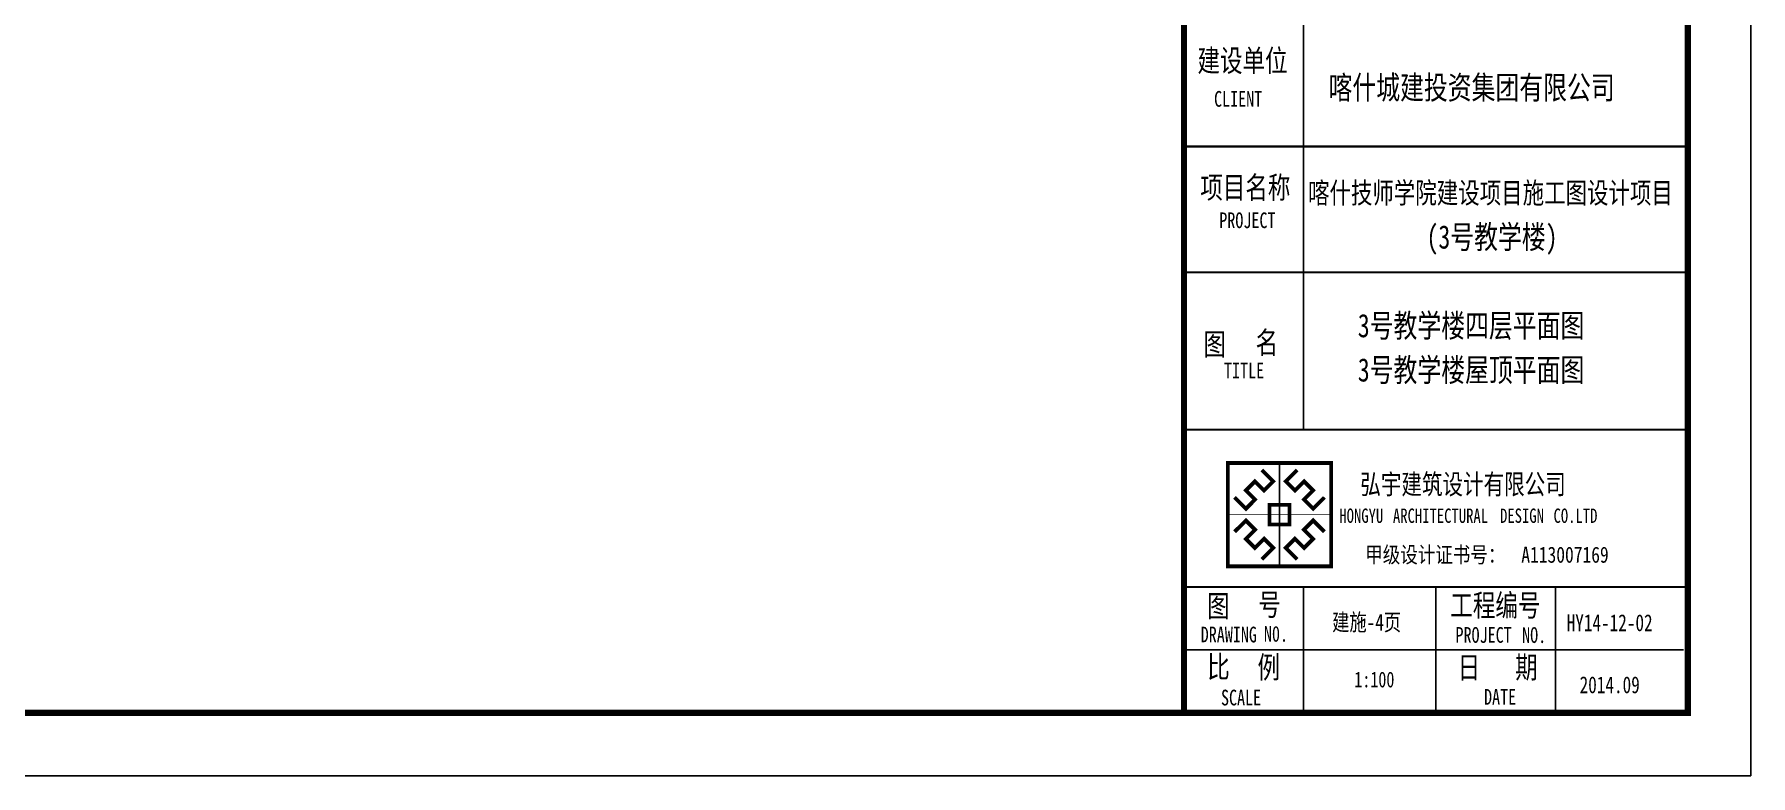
# Model space of a CAD drawing. Extents: x 28773 to 175644, y 7355 to 486294.
# Drawn here: x 127384 to 154644, y 127951 to 139733 of the extents above; entities that cross this region are included whole.
import ezdxf

# ---------------------------------------------------------------- set-up
doc = ezdxf.new("R2010")
doc.units = 0
doc.header["$LTSCALE"] = 1000
doc.header["$MEASUREMENT"] = 0
for name, color, linetype in [('PUB_TITLE', 7, 'Continuous'), ('TK', 126, 'Continuous'), ('TWT_TITLE', 7, 'Continuous')]:
    doc.layers.add(name, color=color, linetype=linetype)
doc.styles.add('-宋体', font='', dxfattribs={"width": 0.8})
doc.styles.add('_TEL_DIM', font='simhei.ttf', dxfattribs={"width": 0.8, "height": 3.5})
doc.styles.get('-宋体').set_extended_font_data('SimSun')

# ---------------------------------------------------------------- blocks, each defined once
blk = doc.blocks.new('logo')
at = {"color": 6}
blk.add_line((1004, 2011), (1004, 0), dxfattribs=at)
at = {"color": 6, "const_width": 74.6}
for points in [[(0, 2011), (2008, 2011), (2008, 0), (0, 0)], [(809, 1198), (1199, 1198), (1199, 813), (809, 813)]]:
    blk.add_lwpolyline(points, close=True, dxfattribs=at)
at = {"color": 6}
blk.add_lwpolyline([(0, 2011), (2008, 2011), (2008, 0), (0, 0)], close=True, dxfattribs=at)
for points, const_width in [([(1004, 2011), (1004, 0)], 15.2), ([(660, 1874), (883, 1654), (704, 1475), (526, 1653), (350, 1477), (528, 1299), (350, 1120), (129, 1340)], 74.6), ([(1348, 1874), (1125, 1654), (1304, 1475), (1482, 1653), (1658, 1477), (1480, 1299), (1659, 1120), (1879, 1340)], 74.6), ([(0, 1006), (2008, 1006)], 15.2), ([(660, 137), (883, 357), (704, 536), (526, 358), (350, 534), (528, 712), (350, 891), (129, 671)], 74.6), ([(1348, 137), (1125, 357), (1304, 536), (1482, 358), (1658, 534), (1480, 712), (1659, 891), (1879, 671)], 74.6)]:
    blk.add_lwpolyline(points, dxfattribs=dict(at, const_width=const_width))

msp = doc.modelspace()

# ---------------------------------------------------------------- linework, layer by layer
for p, q in [((145644, 128951), (145644, 186351)), ((147544, 133451), (147544, 139951)), ((146844, 133451), (153644, 133451)), ((146844, 130951), (153644, 130951)), ((146844, 130951), (153579, 130951)), ((147544, 128951), (147544, 130951)), ((149644, 128951), (149644, 130951)), ((151544, 128951), (151544, 130951)), ((145644, 129951), (153579, 129951)), ((147844, 129951), (148044, 129951)), ((153644, 128951), (146844, 128951)), ((146844, 128951), (148544, 128951)), ((153644, 128951), (147692, 128951))]:
    msp.add_line(p, q)
at = {"const_width": 34}
for points in [[(145644, 137951), (153644, 137951)], [(145644, 135951), (153644, 135951)], [(145644, 133451), (153644, 133451)], [(145644, 130951), (153644, 130951)]]:
    msp.add_lwpolyline(points, dxfattribs=at)
msp.add_point((153644, 128951))
at = {"layer": 'PUB_TITLE', "const_width": 100}
msp.add_lwpolyline([(145644, 186351), (153644, 186351), (153644, 128951), (145644, 128951)], close=True, dxfattribs=at)
at = {"layer": 'TWT_TITLE'}
msp.add_lwpolyline([(70544, 127951), (154644, 127951), (154644, 187351), (70544, 187351)], close=True, dxfattribs=at)
at = {"layer": 'TWT_TITLE', "const_width": 100}
msp.add_lwpolyline([(73044, 128951), (153644, 128951), (153644, 186351), (73044, 186351)], close=True, dxfattribs=at)

# ---------------------------------------------------------------- block references
at = {"color": 5, "xscale": 0.8162497763114516, "yscale": 0.8162497763405554, "zscale": 0.8162497763138338}
msp.add_blockref('logo', (146341, 131279), dxfattribs=at)

# ---------------------------------------------------------------- texts
at = {"style": '-宋体', "width": 0.75}
for s, height, p in [('建设单位', 350, (145857, 139140)), ('喀什城建投资集团有限公司', 370.27, (147939, 138702)), ('CLIENT', 250, (146121, 138582)), ('项目名称', 350, (145902, 137124)), ('喀什技师学院建设项目施工图设计项目', 333.25, (147613, 137047)), ('PROJECT', 250, (146204, 136653)), ('(3号教学楼)', 370.3, (149495, 136328)), ('3号教学楼四层平面图', 370.3, (148404, 134919)), ('图', 350, (145953, 134634)), ('名', 350, (146782, 134659)), ('TITLE', 250, (146279, 134267)), ('3号教学楼屋顶平面图', 370.3, (148404, 134215)), ('图', 350, (146011, 130472)), ('号', 350, (146823, 130496)), ('工程编号', 350, (149873, 130484)), ('DRAWING', 250, (145909, 130070)), ('N0.', 250, (146913, 130081)), ('建施-4页', 267.7, (147997, 130257)), ('PROJECT', 250, (149956, 130063)), ('NO.', 250, (151014, 130061)), ('HY14-12-02', 267.7, (151721, 130248)), ('比', 350, (146013, 129506)), ('例', 350, (146812, 129500)), ('日', 350, (149989, 129497)), ('期', 350, (150904, 129500)), ('1:100', 250, (148348, 129355)), ('2014.09', 267.7, (151927, 129262)), ('SCALE', 250, (146231, 129068)), ('DATE', 250, (150409, 129079))]:
    msp.add_text(s, height=height, dxfattribs=at).set_placement(p)
at = {"layer": 'TK', "color": 9}
for s, height, style, width, p in [('弘宇建筑设计有限公司', 319, '-宋体', 0.75, (148444, 132424)), ('HONGYU', 227.8, '-宋体', 0.75, (148111, 131969, 0)), ('ARCHITECTURAL', 227.85, '-宋体', 0.75, (148962, 131969, 0)), ('DESIGN', 227.8, '-宋体', 0.75, (150663, 131969, 0)), ('CO.LTD', 227.8, '-宋体', 0.75, (151513, 131969, 0)), ('甲级设计证书号：', 255.1, '_TEL_DIM', 0.8, (148522, 131336)), ('A113007169', 255.1, '_TEL_DIM', 0.8, (151001, 131336))]:
    msp.add_text(s, height=height, dxfattribs=dict(at, style=style, width=width)).set_placement(p)

doc.saveas('drawing.dxf')
